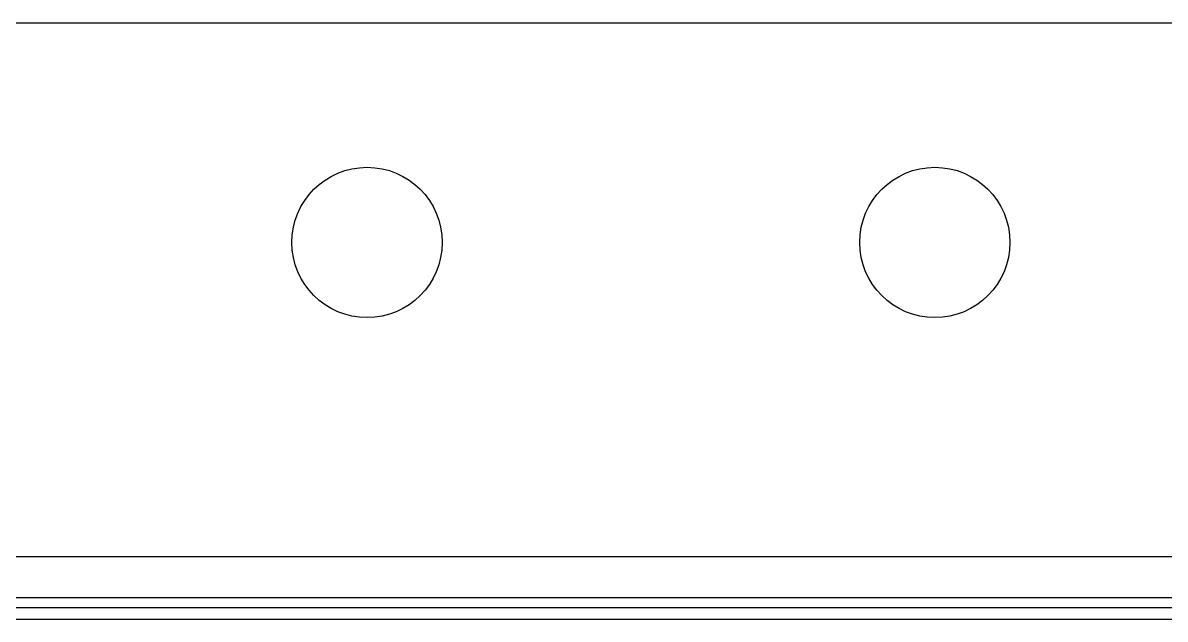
# Model space of a CAD drawing. Extents: x 8 to 102, y 11 to 162.
# Drawn here: x 11.273 to 14.291, y 125.931 to 127.506 of the extents above; entities that cross this region are included whole.
import ezdxf

# ---------------------------------------------------------------- set-up
doc = ezdxf.new("R2010")
doc.units = 0
doc.header["$MEASUREMENT"] = 0
doc.layers.add('TFR-TRI3', color=7, linetype='CONTINUOUS')

msp = doc.modelspace()

# ---------------------------------------------------------------- linework, layer by layer
at = {"layer": 'TFR-TRI3', "color": 11, "linetype": 'CONTINUOUS'}
for p, q in [((10.0796, 127.5064), (29.6816, 127.5064)), ((31.4006, 126.0964), (8.3606, 126.0964)), ((8.3606, 125.9884), (31.4006, 125.9884))]:
    msp.add_line(p, q, dxfattribs=at)
at = {"layer": 'TFR-TRI3', "color": 1, "linetype": 'CONTINUOUS'}
for p, q in [((18.0309, 125.9614), (9.6552, 125.9614)), ((9.6552, 125.9314), (30.1061, 125.9314))]:
    msp.add_line(p, q, dxfattribs=at)
at = {"layer": 'TFR-TRI3', "color": 11, "linetype": 'CONTINUOUS'}
for centre in [(12.1826, 126.9264), (13.6826, 126.9264)]:
    msp.add_circle(centre, 0.1985, dxfattribs=at)

doc.saveas('drawing.dxf')
